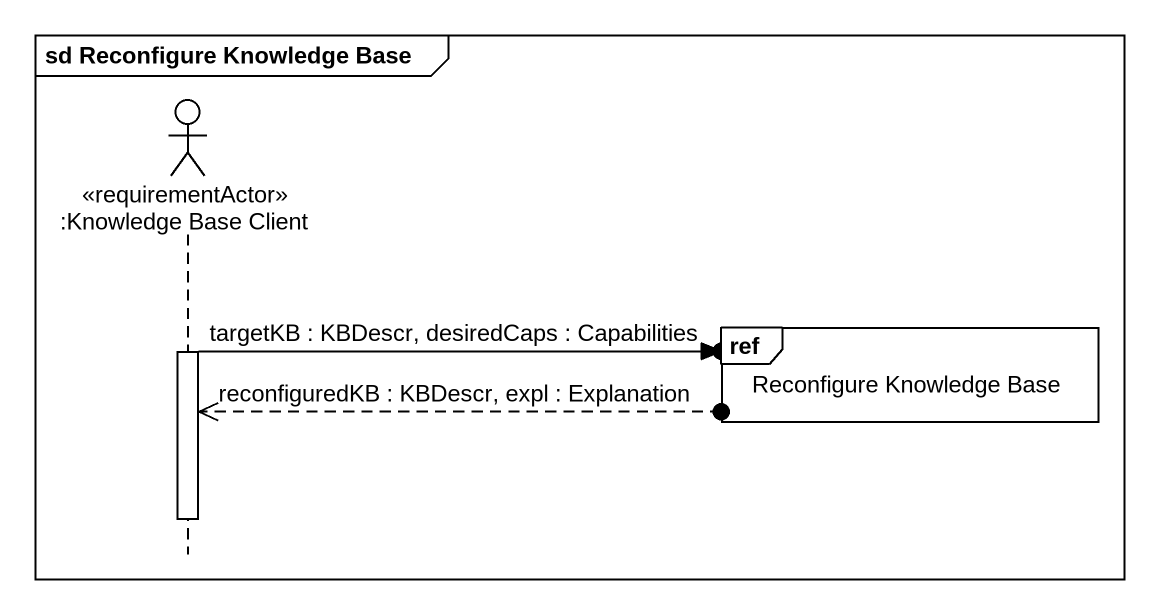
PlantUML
@startuml
mainframe sd Reconfigure Knowledge Base
hide footbox
actor ":Knowledge Base Client" as Knowledge_Base_Client <<requirementActor>>

ref over Knowledge_Base_Client : Reconfigure Knowledge Base
activate Knowledge_Base_Client
Knowledge_Base_Client ->o] : targetKB : KBDescr, desiredCaps : Capabilities
Knowledge_Base_Client <<--o] : reconfiguredKB : KBDescr, expl : Explanation
deactivate Knowledge_Base_Client
@enduml
